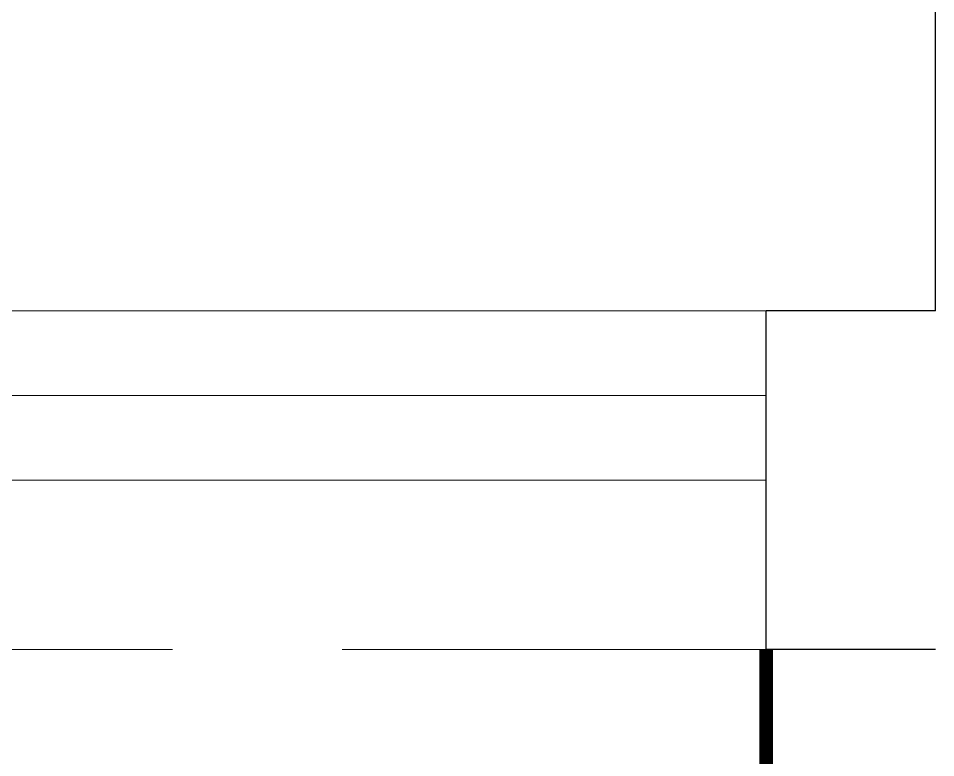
# Model space of a CAD drawing. Extents: x 3753737 to 4713801, y -857380 to 24339.
# Drawn here: x 4073823 to 4074363, y -768887 to -768450 of the extents above; entities that cross this region are included whole.
import ezdxf

# ---------------------------------------------------------------- set-up
doc = ezdxf.new("R2010")
doc.units = 0
doc.header["$LTSCALE"] = 1000
doc.header["$MEASUREMENT"] = 0
doc.linetypes.add('DASH', pattern=[0.35, 0.25, -0.1])
doc.layers.get('0').update_dxf_attribs({"linetype": 'CONTINUOUS'})
doc.layers.add('!!电气', color=1, linetype='CONTINUOUS')
doc.layers.add('WALL', color=252, linetype='CONTINUOUS')
doc.layers.add('平面-栏杆', color=56, linetype='CONTINUOUS', lineweight=15)
doc.layers.add('平面-看线', color=252, linetype='CONTINUOUS', lineweight=15)

# ---------------------------------------------------------------- blocks, each defined once
blk = doc.blocks.new('A$C1C403CBE')
at = {"color": 252, "const_width": 8}
blk.add_lwpolyline([(33350, -100), (33350, -250), (33650, -250), (33650, -100)], dxfattribs=at)
at = {"layer": 'WALL', "color": 252}
for p, q in [((33450, 100), (33450, 700)), ((33450, 100), (33350, 100)), ((33350, -100), (33350, 100)), ((33450, -100), (33350, -100))]:
    blk.add_line(p, q, dxfattribs=at)
at = {"layer": '平面-栏杆', "color": 252}
for points in [[(33350, 50), (28700, 50)], [(33350, 0), (28700, 0)]]:
    blk.add_lwpolyline(points, dxfattribs=at)
at = {"layer": '平面-看线', "color": 252}
blk.add_lwpolyline([(33350, 100), (28700, 100)], dxfattribs=at)
at = {"layer": '平面-看线', "color": 252, "linetype": 'DASH'}
blk.add_lwpolyline([(33350, -100), (28700, -100)], dxfattribs=at)

msp = doc.modelspace()

# ---------------------------------------------------------------- block references
at = {"layer": '!!电气'}
msp.add_blockref('A$C1C403CBE', (4040913.44, -768722.87), dxfattribs=at)

doc.saveas('drawing.dxf')
